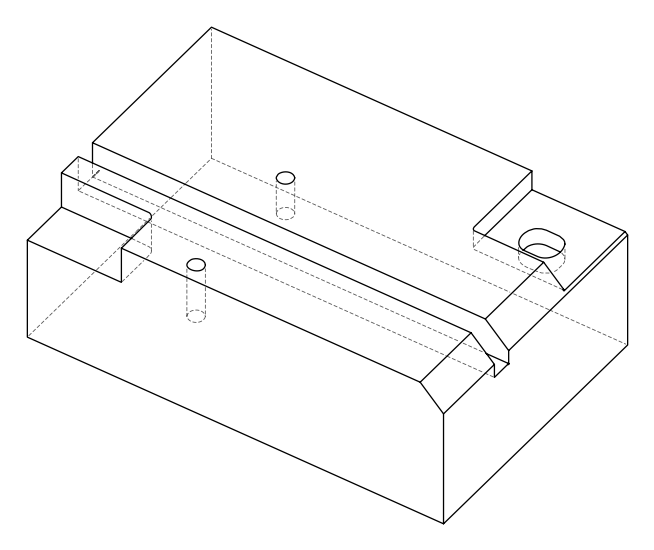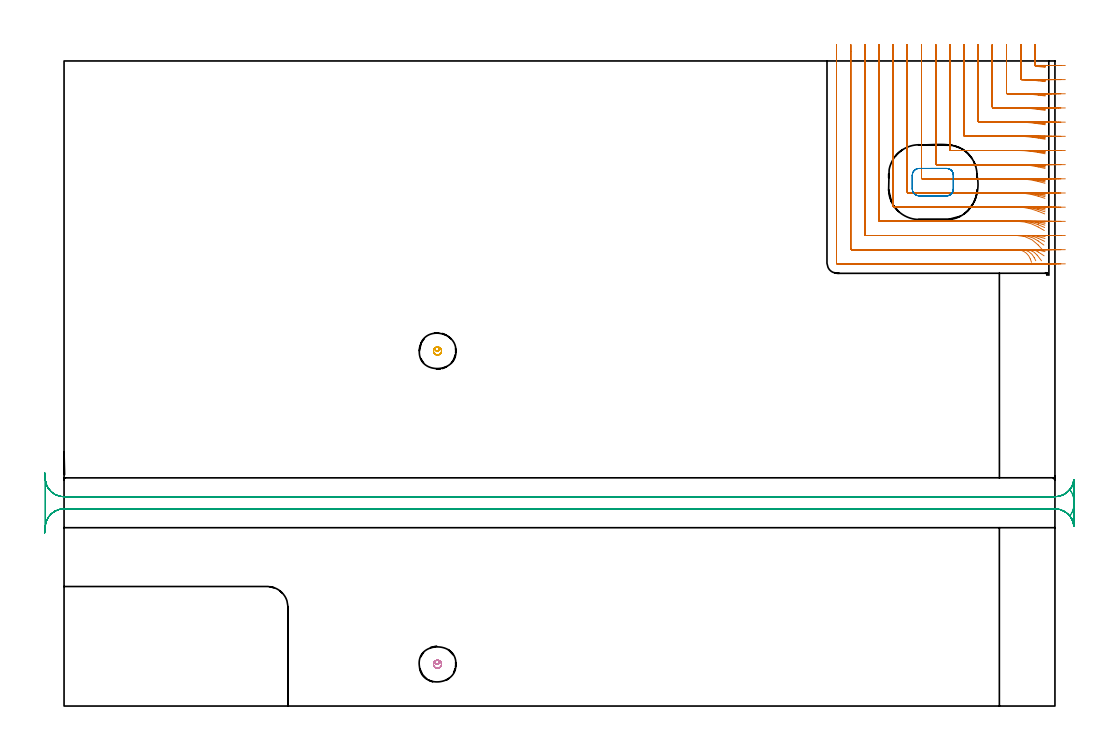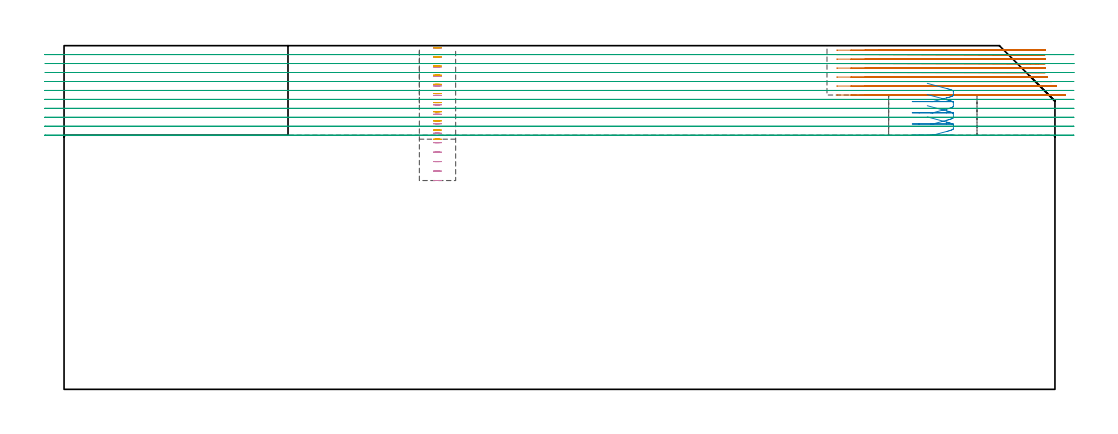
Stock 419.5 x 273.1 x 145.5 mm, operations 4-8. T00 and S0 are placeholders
(PLAN: 8 operations, 5 tool changes, 82.2 min)
(1 AREA_MILL | FG_CHAMFER_SURFACE | UGT0205_001 | 5.71 min | 23107 mm3)
(2 AREA_MILL_1 | FG_CHAMFER_SURFACE_1 | UGT0205_001 | 7.27 min | 44637 mm3)
(3 MILL_CORNER_NOTCH_RECTANGULAR | CORNER_NOTCH_RECTANGULAR | NXT0201_012 | Follow Part, ap 4, ae 75% | 11.57 min | 181187 mm3)
(4 MILL_CORNER_NOTCH_RECTANGULAR_1 | CORNER_NOTCH_RECTANGULAR_1 | NXT0201_009 | Follow Part, ap 2, ae 75% | 36.63 min | 163085 mm3)
(5 MILL_RECTANGULAR_POCKET | POCKET_RECTANGULAR_STRAIGHT | UGT0201_094 | Follow Part, ap 5, ae 75% | 0.92 min | 17668 mm3)
(6 MILL_RECTANGULAR_SLOT | SLOT_RECTANGULAR | NXT0201_012 | Follow Part, ap 4, ae 75% | 18.36 min | 330946 mm3)
(7 MILL_BLIND_HOLE_FROM_SOLID_MATERIAL | STEP1POCKET | NXT0201_011 | Spiral | 0.99 min | 10621 mm3)
(8 MILL_BLIND_HOLE_FROM_SOLID_MATERIAL_1 | STEP1POCKET_1 | NXT0201_011 | Spiral | 0.72 min | 7360 mm3)
(TOOL UGT0205_001 | Chamfer Mill 20 x 3 x 45 deg. | D20 FL50 Z2)
(TOOL NXT0201_012 | ENDMILL 16mm [2P460-1600-NA 1630] | D16 FL38 Z6)
(TOOL NXT0201_009 | ENDMILL 8mm [2P460-0800-NA 1630] | D8 FL26 Z6)
(TOOL UGT0201_094 | End mill 20 mm | D20 FL38 Z4)
(TOOL NXT0201_011 | ENDMILL 12mm [2P460-1200-NA 1630] | D12 FL38 Z6)
(OP 4 MILL_CORNER_NOTCH_RECTANGULAR_1)
G17 G21 G94 G90
T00 M6
G54
G17 G0 G90 X411. Y279.14 S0 M3
G43 Z155.5 H1
Z143.6
G94 G1 Y276.14 F250.
Y271.218
G3 X411.357 Y270.826 R0.4
G2 X412.4 Y270.721 R84.
G1 X415.383 Y270.401
G0 Z155.5
X405. Y280.1
Z143.6
G1 Y277.1
Y265.57 F500.
G3 X405.385 Y265.176 R0.4
G2 X412.4 Y264.684 R78.
G1 X415.38 Y264.339 F250.
G0 Z155.5
X399. Y280.1
Z143.6
G1 Y277.1
Y259.595 F500.
G3 X399.395 Y259.2 R0.4
G1 X403.439
G2 X412.4 Y258.64 R72.
G1 X415.377 Y258.267 F250.
G0 Z155.5
X393. Y280.1
Z143.6
G1 Y277.1
Y253.595 F500.
G3 X393.395 Y253.2 R0.4
G1 X403.439
G2 X412.4 Y252.589 R66.
G1 X415.372 Y252.181 F250.
G0 Z155.5
X387. Y280.1
Z143.6
G1 Y277.1
Y247.595 F500.
G3 X387.395 Y247.2 R0.4
G1 X403.439
G2 X412.4 Y246.527 R60.
G1 X415.366 Y246.079 F250.
G0 Z155.5
X381. Y280.1
Z143.6
G1 Y277.1
Y241.596 F500.
G3 X381.396 Y241.2 R0.4
G1 X403.439
G2 X412.4 Y240.451 R54.
G1 X415.358 Y239.953 F250.
G0 Z155.5
X375. Y280.1
Z143.6
G1 Y277.1
Y235.596 F500.
G3 X375.396 Y235.2 R0.4
G1 X403.439
G2 X412.4 Y234.356 R48.
G1 X415.347 Y233.796 F250.
G0 Z155.5
X369. Y280.1
Z143.6
G1 Y277.1
Y229.596 F500.
G3 X369.396 Y229.2 R0.4
G1 X403.439
G2 X412.4 Y228.233 R42.
G1 X415.331 Y227.593 F250.
G0 Z155.5
X363. Y280.1
Z143.6
G1 Y277.1
Y223.596 F500.
G3 X363.396 Y223.2 R0.4
G1 X403.439
G2 X412.4 Y222.067 R36.
G1 X415.306 Y221.32 F250.
G0 Z155.5
X357. Y280.1
Z143.6
G1 Y277.1
Y217.596 F500.
G3 X357.396 Y217.2 R0.4
G1 X403.439
G2 X412.4 Y215.83 R30.
G1 X415.263 Y214.934 F250.
G0 Z155.5
X351. Y280.1
Z143.6
G1 Y277.1
Y211.597 F500.
G3 X351.397 Y211.2 R0.4
G1 X403.439
G2 X412.4 Y209.464 R24.
G1 X415.183 Y208.344 F250.
G0 Z155.5
X345. Y280.1
Z143.6
G1 Y277.1
Y205.597 F500.
G3 X345.397 Y205.2 R0.4
G1 X403.439
G2 X412.4 Y202.811 R18.
G1 X415.002 Y201.317 F250.
G0 Z155.5
X339. Y280.1
Z143.6
G1 Y277.1
Y199.597 F500.
G3 X339.397 Y199.2 R0.4
G1 X403.439
G2 X412.4 Y195.181 R12.
G1 X414.395 Y192.94 F250.
G0 Z155.5
X333. Y280.1
Z143.6
G1 Y277.1
Y193.597 F500.
G3 X333.397 Y193.2 R0.4
G1 X403.439
G2 X409.075 Y189.258 R6.
G1 X409.589 Y187.849 F250.
G0 Z155.5
X327. Y280.1
Z143.6
G1 Y277.1
Y187.597 F500.
G3 X327.397 Y187.2 R0.4
G1 X403.439
X406.439 F250.
G0 Z155.5
X411. Y279.14
Z141.7
G1 Y276.14
Y271.377
G3 X411.366 Y270.983 R0.4
G2 X412.4 Y270.903 R84.
G1 X415.389 Y270.651
G0 Z155.5
X405. Y280.1
Z141.7
G1 Y277.1
Y265.595 F500.
G3 X405.394 Y265.2 R0.4
G2 X412.4 Y264.88 R78.
G1 X415.388 Y264.608 F250.
G0 Z155.5
X399. Y280.1
Z141.7
G1 Y277.1
Y259.595 F500.
G3 X399.395 Y259.2 R0.4
G1 X405.339
G2 X412.4 Y258.853 R72.
G1 X415.385 Y258.559 F250.
G0 Z155.5
X393. Y280.1
Z141.7
G1 Y277.1
Y253.595 F500.
G3 X393.395 Y253.2 R0.4
G1 X405.339
G2 X412.4 Y252.821 R66.
G1 X415.383 Y252.5 F250.
G0 Z155.5
X387. Y280.1
Z141.7
G1 Y277.1
Y247.595 F500.
G3 X387.395 Y247.2 R0.4
G1 X405.339
G2 X412.4 Y246.783 R60.
G1 X415.379 Y246.43 F250.
G0 Z155.5
X381. Y280.1
Z141.7
G1 Y277.1
Y241.596 F500.
G3 X381.396 Y241.2 R0.4
G1 X405.339
G2 X412.4 Y240.736 R54.
G1 X415.374 Y240.344 F250.
G0 Z155.5
X375. Y280.1
Z141.7
G1 Y277.1
Y235.596 F500.
G3 X375.396 Y235.2 R0.4
G1 X405.339
G2 X412.4 Y234.678 R48.
G1 X415.367 Y234.236 F250.
G0 Z155.5
X369. Y280.1
Z141.7
G1 Y277.1
Y229.596 F500.
G3 X369.396 Y229.2 R0.4
G1 X405.339
G2 X412.4 Y228.602 R42.
G1 X415.357 Y228.098 F250.
G0 Z155.5
X363. Y280.1
Z141.7
G1 Y277.1
Y223.596 F500.
G3 X363.396 Y223.2 R0.4
G1 X405.339
G2 X412.4 Y222.501 R36.
G1 X415.342 Y221.912 F250.
G0 Z155.5
X357. Y280.1
Z141.7
G1 Y277.1
Y217.596 F500.
G3 X357.396 Y217.2 R0.4
G1 X405.339
G2 X412.4 Y216.357 R30.
G1 X415.316 Y215.651 F250.
G0 Z155.5
X351. Y280.1
Z141.7
G1 Y277.1
Y211.597 F500.
G3 X351.397 Y211.2 R0.4
G1 X405.339
G2 X412.4 Y210.138 R24.
G1 X415.267 Y209.255 F250.
G0 Z155.5
X345. Y280.1
Z141.7
G1 Y277.1
Y205.597 F500.
G3 X345.397 Y205.2 R0.4
G1 X405.339
G2 X412.4 Y203.757 R18.
G1 X415.159 Y202.58 F250.
G0 Z155.5
X339. Y280.1
Z141.7
G1 Y277.1
Y199.597 F500.
G3 X339.397 Y199.2 R0.4
G1 X405.339
G2 X412.4 Y196.903 R12.
G1 X414.826 Y195.137 F250.
G0 Z155.5
X333. Y280.1
Z141.7
G1 Y277.1
Y193.597 F500.
G3 X333.397 Y193.2 R0.4
G1 X405.339
G2 X410.721 Y189.851 R6.
G1 X411.384 Y188.505 F250.
G0 Z155.5
X327. Y280.1
Z141.7
G1 Y277.1
Y187.597 F500.
G3 X327.397 Y187.2 R0.4
G1 X405.339
X408.339 F250.
G0 Z155.5
X411. Y279.14
Z139.8
G1 Y276.14
Y271.492
G3 X411.375 Y271.098 R0.4
G2 X412.4 Y271.041 R84.
G1 X415.394 Y270.857
G0 Z155.5
X405. Y280.1
Z139.8
G1 Y277.1
Y265.595 F500.
G3 X405.395 Y265.2 R0.4
G1 X407.239
G2 X412.4 Y265.029 R78.
G1 X415.393 Y264.831 F250.
G0 Z155.5
X399. Y280.1
Z139.8
G1 Y277.1
Y259.595 F500.
G3 X399.395 Y259.2 R0.4
G1 X407.239
G2 X412.4 Y259.015 R72.
G1 X415.392 Y258.8 F250.
G0 Z155.5
X393. Y280.1
Z139.8
G1 Y277.1
Y253.595 F500.
G3 X393.395 Y253.2 R0.4
G1 X407.239
G2 X412.4 Y252.998 R66.
G1 X415.391 Y252.763 F250.
G0 Z155.5
X387. Y280.1
Z139.8
G1 Y277.1
Y247.595 F500.
G3 X387.395 Y247.2 R0.4
G1 X407.239
G2 X412.4 Y246.978 R60.
G1 X415.389 Y246.72 F250.
G0 Z155.5
X381. Y280.1
Z139.8
G1 Y277.1
Y241.596 F500.
G3 X381.396 Y241.2 R0.4
G1 X407.239
G2 X412.4 Y240.953 R54.
G1 X415.386 Y240.666 F250.
G0 Z155.5
X375. Y280.1
Z139.8
G1 Y277.1
Y235.596 F500.
G3 X375.396 Y235.2 R0.4
G1 X407.239
G2 X412.4 Y234.922 R48.
G1 X415.383 Y234.599 F250.
G0 Z155.5
X369. Y280.1
Z139.8
G1 Y277.1
Y229.596 F500.
G3 X369.396 Y229.2 R0.4
G1 X407.239
G2 X412.4 Y228.882 R42.
G1 X415.377 Y228.513 F250.
G0 Z155.5
X363. Y280.1
Z139.8
G1 Y277.1
Y223.596 F500.
G3 X363.396 Y223.2 R0.4
G1 X407.239
G2 X412.4 Y222.828 R36.
G1 X415.369 Y222.398 F250.
G0 Z155.5
X357. Y280.1
Z139.8
G1 Y277.1
Y217.596 F500.
G3 X357.396 Y217.2 R0.4
G1 X407.239
G2 X412.4 Y216.753 R30.
G1 X415.355 Y216.237 F250.
G0 Z155.5
X351. Y280.1
Z139.8
G1 Y277.1
Y211.597 F500.
G3 X351.397 Y211.2 R0.4
G1 X407.239
G2 X412.4 Y210.638 R24.
G1 X415.33 Y209.993 F250.
G0 Z155.5
X345. Y280.1
Z139.8
G1 Y277.1
Y205.597 F500.
G3 X345.397 Y205.2 R0.4
G1 X407.239
G2 X412.4 Y204.444 R18.
G1 X415.274 Y203.584 F250.
G0 Z155.5
X339. Y280.1
Z139.8
G1 Y277.1
Y199.597 F500.
G3 X339.397 Y199.2 R0.4
G1 X407.239
G2 X412.4 Y198.033 R12.
G1 X415.108 Y196.743 F250.
G0 Z155.5
X333. Y280.1
Z139.8
G1 Y277.1
Y193.597 F500.
G3 X333.397 Y193.2 R0.4
G1 X407.239
G2 X411.985 Y190.871 R6.
G1 X413.82 Y188.498 F250.
G0 Z155.5
X327. Y280.1
Z139.8
G1 Y277.1
Y187.597 F500.
G3 X327.397 Y187.2 R0.4
G1 X407.239
X410.239 F250.
G0 Z155.5
X411. Y279.14
Z137.9
G1 Y276.14
Y271.564
G3 X411.384 Y271.17 R0.4
G2 X412.4 Y271.137 R84.
G1 X415.398 Y271.02
G0 Z155.5
X405. Y280.1
Z137.9
G1 Y277.1
Y265.595 F500.
G3 X405.395 Y265.2 R0.4
G1 X409.139
G2 X412.4 Y265.132 R78.
G1 X415.397 Y265.006 F250.
G0 Z155.5
X399. Y280.1
Z137.9
G1 Y277.1
Y259.595 F500.
G3 X399.395 Y259.2 R0.4
G1 X409.139
G2 X412.4 Y259.126 R72.
G1 X415.397 Y258.99 F250.
G0 Z155.5
X393. Y280.1
Z137.9
G1 Y277.1
Y253.595 F500.
G3 X393.395 Y253.2 R0.4
G1 X409.139
G2 X412.4 Y253.119 R66.
G1 X415.396 Y252.971 F250.
G0 Z155.5
X387. Y280.1
Z137.9
G1 Y277.1
Y247.595 F500.
G3 X387.395 Y247.2 R0.4
G1 X409.139
G2 X412.4 Y247.111 R60.
G1 X415.395 Y246.948 F250.
G0 Z155.5
X381. Y280.1
Z137.9
G1 Y277.1
Y241.596 F500.
G3 X381.396 Y241.2 R0.4
G1 X409.139
G2 X412.4 Y241.101 R54.
G1 X415.394 Y240.92 F250.
G0 Z155.5
X375. Y280.1
Z137.9
G1 Y277.1
Y235.596 F500.
G3 X375.396 Y235.2 R0.4
G1 X409.139
G2 X412.4 Y235.089 R48.
G1 X415.393 Y234.885 F250.
G0 Z155.5
X369. Y280.1
Z137.9
G1 Y277.1
Y229.596 F500.
G3 X369.396 Y229.2 R0.4
G1 X409.139
G2 X412.4 Y229.073 R42.
G1 X415.391 Y228.84 F250.
G0 Z155.5
X363. Y280.1
Z137.9
G1 Y277.1
Y223.596 F500.
G3 X363.396 Y223.2 R0.4
G1 X409.139
G2 X412.4 Y223.052 R36.
G1 X415.388 Y222.78 F250.
G0 Z155.5
X357. Y280.1
Z137.9
G1 Y277.1
Y217.596 F500.
G3 X357.396 Y217.2 R0.4
G1 X409.139
G2 X412.4 Y217.022 R30.
G1 X415.382 Y216.696 F250.
G0 Z155.5
X351. Y280.1
Z137.9
G1 Y277.1
Y211.597 F500.
G3 X351.397 Y211.2 R0.4
G1 X409.139
G2 X412.4 Y210.977 R24.
G1 X415.372 Y210.57 F250.
G0 Z155.5
X345. Y280.1
Z137.9
G1 Y277.1
Y205.597 F500.
G3 X345.397 Y205.2 R0.4
G1 X409.139
G2 X412.4 Y204.902 R18.
G1 X415.35 Y204.359 F250.
G0 Z155.5
X339. Y280.1
Z137.9
G1 Y277.1
Y199.597 F500.
G3 X339.397 Y199.2 R0.4
G1 X409.139
G2 X412.4 Y198.749 R12.
G1 X415.287 Y197.933 F250.
G0 Z155.5
X333. Y280.1
Z137.9
G1 Y277.1
Y193.597 F500.
G3 X333.397 Y193.2 R0.4
G1 X409.139
G2 X412.4 Y192.237 R6.
G1 X414.918 Y190.606 F250.
G0 Z155.5
X327. Y280.1
Z137.9
G1 Y277.1
Y187.597 F500.
G3 X327.397 Y187.2 R0.4
G1 X409.139
X412.139 F250.
G0 Z155.5
X411. Y279.14
Z136.
G1 Y276.14
Y271.594
G3 X411.393 Y271.199 R0.4
G2 X412.4 Y271.189 R84.
G1 X415.4 Y271.14
G0 Z155.5
X405. Y280.1
Z136.
G1 Y277.1
Y265.595 F500.
G3 X405.395 Y265.2 R0.4
G1 X411.025
G2 X412.4 Y265.188 R78.
G1 X415.399 Y265.135 F250.
G0 Z155.5
X399. Y280.1
Z136.
G1 Y277.1
Y259.595 F500.
G3 X399.395 Y259.2 R0.4
G1 X411.025
G2 X412.4 Y259.187 R72.
G1 X415.399 Y259.13 F250.
G0 Z155.5
X393. Y280.1
Z136.
G1 Y277.1
Y253.595 F500.
G3 X393.395 Y253.2 R0.4
G1 X411.025
G2 X412.4 Y253.186 R66.
G1 X415.399 Y253.123 F250.
G0 Z155.5
X387. Y280.1
Z136.
G1 Y277.1
Y247.595 F500.
G3 X387.395 Y247.2 R0.4
G1 X411.025
G2 X412.4 Y247.184 R60.
G1 X415.399 Y247.116 F250.
G0 Z155.5
X381. Y280.1
Z136.
G1 Y277.1
Y241.596 F500.
G3 X381.396 Y241.2 R0.4
G1 X411.025
G2 X412.4 Y241.183 R54.
G1 X415.399 Y241.106 F250.
G0 Z155.5
X375. Y280.1
Z136.
G1 Y277.1
Y235.596 F500.
G3 X375.396 Y235.2 R0.4
G1 X411.025
G2 X412.4 Y235.18 R48.
G1 X415.399 Y235.094 F250.
G0 Z155.5
X369. Y280.1
Z136.
G1 Y277.1
Y229.596 F500.
G3 X369.396 Y229.2 R0.4
G1 X411.025
G2 X412.4 Y229.177 R42.
G1 X415.398 Y229.079 F250.
G0 Z155.5
X363. Y280.1
Z136.
G1 Y277.1
Y223.596 F500.
G3 X363.396 Y223.2 R0.4
G1 X411.025
G2 X412.4 Y223.174 R36.
G1 X415.398 Y223.059 F250.
G0 Z155.5
X357. Y280.1
Z136.
G1 Y277.1
Y217.596 F500.
G3 X357.396 Y217.2 R0.4
G1 X411.025
G2 X412.4 Y217.168 R30.
G1 X415.397 Y217.031 F250.
G0 Z155.5
X351. Y280.1
Z136.
G1 Y277.1
Y211.597 F500.
G3 X351.397 Y211.2 R0.4
G1 X411.025
G2 X412.4 Y211.161 R24.
G1 X415.395 Y210.989 F250.
G0 Z155.5
X345. Y280.1
Z136.
G1 Y277.1
Y205.597 F500.
G3 X345.397 Y205.2 R0.4
G1 X411.025
G2 X412.4 Y205.147 R18.
G1 X415.391 Y204.918 F250.
G0 Z155.5
X339. Y280.1
Z136.
G1 Y277.1
Y199.597 F500.
G3 X339.397 Y199.2 R0.4
G1 X411.025
G2 X412.4 Y199.121 R12.
G1 X415.38 Y198.777 F250.
G0 Z155.5
X333. Y280.1
Z136.
G1 Y277.1
Y193.597 F500.
G3 X333.397 Y193.2 R0.4
G1 X411.025
G2 X412.4 Y193.04 R6.
G1 X415.32 Y192.353 F250.
G0 Z155.5
X327. Y280.1
Z136.
G1 Y277.1
Y187.597 F500.
G3 X327.397 Y187.2 R0.4
G1 X411.025
X414.025 F250.
G0 Z155.5
X411. Y279.14
Z134.1
G1 Y276.14
Y271.595
G3 X411.395 Y271.2 R0.4
G1 X412.4
X415.4 Y271.199
G0 Z155.5
X405. Y280.1
Z134.1
G1 Y277.1
Y265.595 F500.
G3 X405.395 Y265.2 R0.4
G1 X411.395
X412.4
X415.4 Y265.199 F250.
G0 Z155.5
X399. Y280.1
Z134.1
G1 Y277.1
Y259.595 F500.
G3 X399.395 Y259.2 R0.4
G1 X405.395
X412.4
X415.4 Y259.199 F250.
G0 Z155.5
X393. Y280.1
Z134.1
G1 Y277.1
Y253.595 F500.
G3 X393.395 Y253.2 R0.4
G1 X399.395
X412.4
X415.4 Y253.199 F250.
G0 Z155.5
X387. Y280.1
Z134.1
G1 Y277.1
Y247.595 F500.
G3 X387.395 Y247.2 R0.4
G1 X393.395
X412.4
X415.4 Y247.199 F250.
G0 Z155.5
X381. Y280.1
Z134.1
G1 Y277.1
Y241.596 F500.
G3 X381.396 Y241.2 R0.4
G1 X387.395
X412.4
X415.4 Y241.199 F250.
G0 Z155.5
X375. Y280.1
Z134.1
G1 Y277.1
Y235.596 F500.
G3 X375.396 Y235.2 R0.4
G1 X381.396
X412.4
X415.4 Y235.199 F250.
G0 Z155.5
X369. Y280.1
Z134.1
G1 Y277.1
Y229.596 F500.
G3 X369.396 Y229.2 R0.4
G1 X375.396
X412.4
X415.4 Y229.199 F250.
G0 Z155.5
X363. Y280.1
Z134.1
G1 Y277.1
Y223.596 F500.
G3 X363.396 Y223.2 R0.4
G1 X369.396
X412.4
X415.4 Y223.199 F250.
G0 Z155.5
X357. Y280.1
Z134.1
G1 Y277.1
Y217.596 F500.
G3 X357.396 Y217.2 R0.4
G1 X363.396
X412.4
X415.4 Y217.198 F250.
G0 Z155.5
X351. Y280.1
Z134.1
G1 Y277.1
Y211.597 F500.
G3 X351.397 Y211.2 R0.4
G1 X357.396
X412.4
X415.4 Y211.198 F250.
G0 Z155.5
X345. Y280.1
Z134.1
G1 Y277.1
Y205.597 F500.
G3 X345.397 Y205.2 R0.4
G1 X351.397
X412.4
X415.4 Y205.197 F250.
G0 Z155.5
X339. Y280.1
Z134.1
G1 Y277.1
Y199.597 F500.
G3 X339.397 Y199.2 R0.4
G1 X345.397
X412.4
X415.4 Y199.196 F250.
G0 Z155.5
X333. Y280.1
Z134.1
G1 Y277.1
Y193.597 F500.
G3 X333.397 Y193.2 R0.4
G1 X339.397
X412.4
X415.4 Y193.192 F250.
G0 Z155.5
X327. Y280.1
Z134.1
G1 Y277.1
Y187.597 F500.
G3 X327.397 Y187.2 R0.4
G1 X412.385
X415.385 F250.
G0 Z155.5
X411. Y279.721
Z132.2
G1 Y276.721
Y271.595 F500.
G3 X411.394 Y271.2 R0.4
G1 X413.3
X416.3 F250.
G0 Z155.5
X405. Y280.1
Z132.2
G1 Y277.1
Y265.595 F500.
G3 X405.395 Y265.2 R0.4
G1 X413.3
X416.3 F250.
G0 Z155.5
X399. Y280.1
Z132.2
G1 Y277.1
Y259.595 F500.
G3 X399.395 Y259.2 R0.4
G1 X413.3
X416.3 F250.
G0 Z155.5
X393. Y280.1
Z132.2
G1 Y277.1
Y253.595 F500.
G3 X393.395 Y253.2 R0.4
G1 X413.3
X416.3 F250.
G0 Z155.5
X387. Y280.1
Z132.2
G1 Y277.1
Y247.595 F500.
G3 X387.395 Y247.2 R0.4
G1 X413.3
X416.3 F250.
G0 Z155.5
X381. Y280.1
Z132.2
G1 Y277.1
Y241.596 F500.
G3 X381.396 Y241.2 R0.4
G1 X413.3
X416.3 F250.
G0 Z155.5
X375. Y280.1
Z132.2
G1 Y277.1
Y235.596 F500.
G3 X375.396 Y235.2 R0.4
G1 X413.3
X416.3 F250.
G0 Z155.5
X369. Y280.1
Z132.2
G1 Y277.1
Y229.596 F500.
G3 X369.396 Y229.2 R0.4
G1 X413.3
X416.3 F250.
G0 Z155.5
X363. Y280.1
Z132.2
G1 Y277.1
Y223.596 F500.
G3 X363.396 Y223.2 R0.4
G1 X413.3
X416.3 F250.
G0 Z155.5
X357. Y280.1
Z132.2
G1 Y277.1
Y217.596 F500.
G3 X357.396 Y217.2 R0.4
G1 X413.3
X416.3 F250.
G0 Z155.5
X351. Y280.1
Z132.2
G1 Y277.1
Y211.597 F500.
G3 X351.397 Y211.2 R0.4
G1 X413.3
X416.3 F250.
G0 Z155.5
X345. Y280.1
Z132.2
G1 Y277.1
Y205.597 F500.
G3 X345.397 Y205.2 R0.4
G1 X413.3
X416.3 F250.
G0 Z155.5
X339. Y280.1
Z132.2
G1 Y277.1
Y199.597 F500.
G3 X339.397 Y199.2 R0.4
G1 X413.3
X416.3 F250.
G0 Z155.5
X333. Y280.1
Z132.2
G1 Y277.1
Y193.597 F500.
G3 X333.397 Y193.2 R0.4
G1 X413.299
X416.299 F250.
G0 Z155.5
X327. Y280.1
Z132.2
G1 Y277.1
Y187.597 F500.
G3 X327.397 Y187.2 R0.4
G1 X413.299
X416.299 F250.
G0 Z155.5
X411. Y280.1
Z130.3
G1 Y277.1
Y271.594 F500.
G3 X411.394 Y271.2 R0.4
G1 X415.2
X418.2 F250.
G0 Z155.5
X405. Y280.1
Z130.3
G1 Y277.1
Y265.595 F500.
G3 X405.395 Y265.2 R0.4
G1 X415.2
X418.2 F250.
G0 Z155.5
X399. Y280.1
Z130.3
G1 Y277.1
Y259.595 F500.
G3 X399.395 Y259.2 R0.4
G1 X415.2
X418.2 F250.
G0 Z155.5
X393. Y280.1
Z130.3
G1 Y277.1
Y253.595 F500.
G3 X393.395 Y253.2 R0.4
G1 X415.2
X418.2 F250.
G0 Z155.5
X387. Y280.1
Z130.3
G1 Y277.1
Y247.595 F500.
G3 X387.395 Y247.2 R0.4
G1 X415.2
X418.2 F250.
G0 Z155.5
X381. Y280.1
Z130.3
G1 Y277.1
Y241.596 F500.
G3 X381.396 Y241.2 R0.4
G1 X415.2
X418.2 F250.
G0 Z155.5
X375. Y280.1
Z130.3
G1 Y277.1
Y235.596 F500.
G3 X375.396 Y235.2 R0.4
G1 X415.2
X418.2 F250.
G0 Z155.5
X369. Y280.1
Z130.3
G1 Y277.1
Y229.596 F500.
G3 X369.396 Y229.2 R0.4
G1 X415.199
X418.199 F250.
G0 Z155.5
X363. Y280.1
Z130.3
G1 Y277.1
Y223.596 F500.
G3 X363.396 Y223.2 R0.4
G1 X415.199
X418.199 F250.
G0 Z155.5
X357. Y280.1
Z130.3
G1 Y277.1
Y217.596 F500.
G3 X357.396 Y217.2 R0.4
G1 X415.199
X418.199 F250.
G0 Z155.5
X351. Y280.1
Z130.3
G1 Y277.1
Y211.597 F500.
G3 X351.397 Y211.2 R0.4
G1 X415.199
X418.199 F250.
G0 Z155.5
X345. Y280.1
Z130.3
G1 Y277.1
Y205.597 F500.
G3 X345.397 Y205.2 R0.4
G1 X415.199
X418.199 F250.
G0 Z155.5
X339. Y280.1
Z130.3
G1 Y277.1
Y199.597 F500.
G3 X339.397 Y199.2 R0.4
G1 X415.199
X418.199 F250.
G0 Z155.5
X333. Y280.1
Z130.3
G1 Y277.1
Y193.597 F500.
G3 X333.397 Y193.2 R0.4
G1 X415.199
X418.199 F250.
G0 Z155.5
X327. Y280.1
Z130.3
G1 Y277.1
Y187.597 F500.
G3 X327.397 Y187.2 R0.4
G1 X415.199
X418.199 F250.
G0 Z155.5
X411. Y280.1
Z128.4
G1 Y277.1
Y271.594 F500.
G3 X411.394 Y271.2 R0.4
G1 X417.1
X420.1 F250.
G0 Z155.5
X405. Y280.1
Z128.4
G1 Y277.1
Y265.595 F500.
G3 X405.395 Y265.2 R0.4
G1 X417.1
X420.1 F250.
G0 Z155.5
X399. Y280.1
Z128.4
G1 Y277.1
Y259.595 F500.
G3 X399.395 Y259.2 R0.4
G1 X417.1
X420.1 F250.
G0 Z155.5
X393. Y280.1
Z128.4
G1 Y277.1
Y253.595 F500.
G3 X393.395 Y253.2 R0.4
G1 X417.1
X420.1 F250.
G0 Z155.5
X387. Y280.1
Z128.4
G1 Y277.1
Y247.595 F500.
G3 X387.395 Y247.2 R0.4
G1 X417.1
X420.1 F250.
G0 Z155.5
X381. Y280.1
Z128.4
G1 Y277.1
Y241.596 F500.
G3 X381.396 Y241.2 R0.4
G1 X417.1
X420.1 F250.
G0 Z155.5
X375. Y280.1
Z128.4
G1 Y277.1
Y235.596 F500.
G3 X375.396 Y235.2 R0.4
G1 X417.1
X420.1 F250.
G0 Z155.5
X369. Y280.1
Z128.4
G1 Y277.1
Y229.596 F500.
G3 X369.396 Y229.2 R0.4
G1 X417.1
X420.1 F250.
G0 Z155.5
X363. Y280.1
Z128.4
G1 Y277.1
Y223.596 F500.
G3 X363.396 Y223.2 R0.4
G1 X417.1
X420.1 F250.
G0 Z155.5
X357. Y280.1
Z128.4
G1 Y277.1
Y217.596 F500.
G3 X357.396 Y217.2 R0.4
G1 X417.1
X420.1 F250.
G0 Z155.5
X351. Y280.1
Z128.4
G1 Y277.1
Y211.597 F500.
G3 X351.397 Y211.2 R0.4
G1 X417.1
X420.1 F250.
G0 Z155.5
X345. Y280.1
Z128.4
G1 Y277.1
Y205.597 F500.
G3 X345.397 Y205.2 R0.4
G1 X417.1
X420.1 F250.
G0 Z155.5
X339. Y280.1
Z128.4
G1 Y277.1
Y199.597 F500.
G3 X339.397 Y199.2 R0.4
G1 X417.1
X420.1 F250.
G0 Z155.5
X333. Y280.1
Z128.4
G1 Y277.1
Y193.597 F500.
G3 X333.397 Y193.2 R0.4
G1 X417.099
X420.099 F250.
G0 Z155.5
X327. Y280.1
Z128.4
G1 Y277.1
Y187.597 F500.
G3 X327.397 Y187.2 R0.4
G1 X417.099
X420.099 F250.
G0 Z155.5
X411. Y280.1
Z126.5
G1 Y277.1
Y271.594 F500.
G3 X411.394 Y271.2 R0.4
G1 X419.
X422. F250.
G0 Z155.5
X405. Y280.1
Z126.5
G1 Y277.1
Y265.595 F500.
G3 X405.395 Y265.2 R0.4
G1 X419.
X422. F250.
G0 Z155.5
X399. Y280.1
Z126.5
G1 Y277.1
Y259.595 F500.
G3 X399.395 Y259.2 R0.4
G1 X419.
X422. F250.
G0 Z155.5
X393. Y280.1
Z126.5
G1 Y277.1
Y253.595 F500.
G3 X393.395 Y253.2 R0.4
G1 X419.
X422. F250.
G0 Z155.5
X387. Y280.1
Z126.5
G1 Y277.1
Y247.595 F500.
G3 X387.395 Y247.2 R0.4
G1 X419.
X422. F250.
G0 Z155.5
X381. Y280.1
Z126.5
G1 Y277.1
Y241.596 F500.
G3 X381.396 Y241.2 R0.4
G1 X419.
X422. F250.
G0 Z155.5
X375. Y280.1
Z126.5
G1 Y277.1
Y235.596 F500.
G3 X375.396 Y235.2 R0.4
G1 X419.
X422. F250.
G0 Z155.5
X369. Y280.1
Z126.5
G1 Y277.1
Y229.596 F500.
G3 X369.396 Y229.2 R0.4
G1 X419.
X422. F250.
G0 Z155.5
X363. Y280.1
Z126.5
G1 Y277.1
Y223.596 F500.
G3 X363.396 Y223.2 R0.4
G1 X419.
X422. F250.
G0 Z155.5
X357. Y280.1
Z126.5
G1 Y277.1
Y217.596 F500.
G3 X357.396 Y217.2 R0.4
G1 X419.
X422. F250.
G0 Z155.5
X351. Y280.1
Z126.5
G1 Y277.1
Y211.597 F500.
G3 X351.397 Y211.2 R0.4
G1 X419.
X422. F250.
G0 Z155.5
X345. Y280.1
Z126.5
G1 Y277.1
Y205.597 F500.
G3 X345.397 Y205.2 R0.4
G1 X419.
X422. F250.
G0 Z155.5
X339. Y280.1
Z126.5
G1 Y277.1
Y199.597 F500.
G3 X339.397 Y199.2 R0.4
G1 X419.
X422. F250.
G0 Z155.5
X333. Y280.1
Z126.5
G1 Y277.1
Y193.597 F500.
G3 X333.397 Y193.2 R0.4
G1 X419.
X422. F250.
G0 Z155.5
X327. Y280.1
Z126.5
G1 Y277.1
Y187.597 F500.
G3 X327.397 Y187.2 R0.4
G1 X419.
X422. F250.
G0 Z155.5
X411. Y280.1
Z124.6
G1 Y277.1
Y271.594 F500.
G3 X411.394 Y271.2 R0.4
G1 X420.899
X423.899 F250.
G0 Z155.5
X405. Y280.1
Z124.6
G1 Y277.1
Y265.595 F500.
G3 X405.395 Y265.2 R0.4
G1 X420.899
X423.899 F250.
G0 Z155.5
X399. Y280.1
Z124.6
G1 Y277.1
Y259.595 F500.
G3 X399.395 Y259.2 R0.4
G1 X420.899
X423.899 F250.
G0 Z155.5
X393. Y280.1
Z124.6
G1 Y277.1
Y253.595 F500.
G3 X393.395 Y253.2 R0.4
G1 X420.899
X423.899 F250.
G0 Z155.5
X387. Y280.1
Z124.6
G1 Y277.1
Y247.595 F500.
G3 X387.395 Y247.2 R0.4
G1 X420.899
X423.899 F250.
G0 Z155.5
X381. Y280.1
Z124.6
G1 Y277.1
Y241.596 F500.
G3 X381.396 Y241.2 R0.4
G1 X420.899
X423.899 F250.
G0 Z155.5
X375. Y280.1
Z124.6
G1 Y277.1
Y235.596 F500.
G3 X375.396 Y235.2 R0.4
G1 X420.899
X423.899 F250.
G0 Z155.5
X369. Y280.1
Z124.6
G1 Y277.1
Y229.596 F500.
G3 X369.396 Y229.2 R0.4
G1 X420.899
X423.899 F250.
G0 Z155.5
X363. Y280.1
Z124.6
G1 Y277.1
Y223.596 F500.
G3 X363.396 Y223.2 R0.4
G1 X420.899
X423.899 F250.
G0 Z155.5
X357. Y280.1
Z124.6
G1 Y277.1
Y217.596 F500.
G3 X357.396 Y217.2 R0.4
G1 X420.899
X423.899 F250.
G0 Z155.5
X351. Y280.1
Z124.6
G1 Y277.1
Y211.596 F500.
G3 X351.396 Y211.2 R0.4
G1 X420.899
X423.899 F250.
G0 Z155.5
X345. Y280.1
Z124.6
G1 Y277.1
Y205.597 F500.
G3 X345.397 Y205.2 R0.4
G1 X420.899
X423.899 F250.
G0 Z155.5
X339. Y280.1
Z124.6
G1 Y277.1
Y199.597 F500.
G3 X339.397 Y199.2 R0.4
G1 X420.899
X423.899 F250.
G0 Z155.5
X333. Y280.1
Z124.6
G1 Y277.1
Y193.597 F500.
G3 X333.397 Y193.2 R0.4
G1 X420.899
X423.899 F250.
G0 Z155.5
X327. Y280.1
Z124.6
G1 Y277.1
Y187.597 F500.
G3 X327.397 Y187.2 R0.4
G1 X420.899
X423.899 F250.
G0 Z155.5
M5
M2
(OP 5 MILL_RECTANGULAR_POCKET)
G17 G21 G94 G90
T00 M6
G54
G17 G0 G90 X365.44 Y216. S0 M3
G43 Z155.5 H0
Z129.55
G94 G1 X373.6 Z127.364 F250.
X373.77 Z127.318
X374.234 Y216.065 Z127.192
X374.682 Y216.204 Z127.067
X375.101 Y216.413 Z126.941
X375.482 Y216.687 Z126.816
X375.813 Y217.018 Z126.69
X376.087 Y217.399 Z126.564
X376.296 Y217.818 Z126.439
X376.435 Y218.266 Z126.313
X376.5 Y218.73 Z126.188
Y224.87 Z124.542
X376.435 Y225.334 Z124.417
X376.296 Y225.782 Z124.291
X376.087 Y226.201 Z124.166
X375.813 Y226.582 Z124.04
X375.482 Y226.913 Z123.914
X375.101 Y227.187 Z123.789
X374.682 Y227.396 Z123.663
X374.234 Y227.535 Z123.538
X373.77 Y227.6 Z123.412
X373.6 Z123.367
X367.8 Z121.812
X362. F500.
G3 X359.1 Y224.7 R2.9
G1 Y218.9
G3 X362. Y216. R2.9
G1 X373.6
G3 X376.5 Y218.9 R2.9
G1 Y224.7
G3 X373.6 Y227.6 R2.9
G1 X367.8
X366.8
G0 X365.44 Y216. Z124.812
G1 X373.6 Z122.626 F250.
X373.77 Z122.58
X374.234 Y216.065 Z122.455
X374.682 Y216.204 Z122.329
X375.101 Y216.413 Z122.204
X375.482 Y216.687 Z122.078
X375.813 Y217.018 Z121.953
X376.087 Y217.399 Z121.827
X376.296 Y217.818 Z121.701
X376.435 Y218.266 Z121.576
X376.5 Y218.73 Z121.45
Y224.87 Z119.805
X376.435 Y225.334 Z119.679
X376.296 Y225.782 Z119.554
X376.087 Y226.201 Z119.428
X375.813 Y226.582 Z119.303
X375.482 Y226.913 Z119.177
X375.101 Y227.187 Z119.051
X374.682 Y227.396 Z118.926
X374.234 Y227.535 Z118.8
X373.77 Y227.6 Z118.675
X373.6 Z118.629
X367.8 Z117.075
X362. F500.
G3 X359.1 Y224.7 R2.9
G1 Y218.9
G3 X362. Y216. R2.9
G1 X373.6
G3 X376.5 Y218.9 R2.9
G1 Y224.7
G3 X373.6 Y227.6 R2.9
G1 X367.8
X366.8
G0 X365.44 Y216. Z120.075
G1 X373.6 Z117.889 F250.
X373.77 Z117.843
X374.234 Y216.065 Z117.717
X374.682 Y216.204 Z117.592
X375.101 Y216.413 Z117.466
X375.482 Y216.687 Z117.341
X375.813 Y217.018 Z117.215
X376.087 Y217.399 Z117.089
X376.296 Y217.818 Z116.964
X376.435 Y218.266 Z116.838
X376.5 Y218.73 Z116.713
Y224.87 Z115.067
X376.435 Y225.334 Z114.942
X376.296 Y225.782 Z114.816
X376.087 Y226.201 Z114.691
X375.813 Y226.582 Z114.565
X375.482 Y226.913 Z114.44
X375.101 Y227.187 Z114.314
X374.682 Y227.396 Z114.188
X374.234 Y227.535 Z114.063
X373.77 Y227.6 Z113.937
X373.6 Z113.892
X367.8 Z112.337
X362. F500.
G3 X359.1 Y224.7 R2.9
G1 Y218.9
G3 X362. Y216. R2.9
G1 X373.6
G3 X376.5 Y218.9 R2.9
G1 Y224.7
G3 X373.6 Y227.6 R2.9
G1 X367.8
X366.8
G0 X365.44 Y216. Z115.337
G1 X373.6 Z113.151 F250.
X373.77 Z113.105
X374.234 Y216.065 Z112.98
X374.682 Y216.204 Z112.854
X375.101 Y216.413 Z112.729
X375.482 Y216.687 Z112.603
X375.813 Y217.018 Z112.478
X376.087 Y217.399 Z112.352
X376.296 Y217.818 Z112.226
X376.435 Y218.266 Z112.101
X376.5 Y218.73 Z111.975
Y224.87 Z110.33
X376.435 Y225.334 Z110.204
X376.296 Y225.782 Z110.079
X376.087 Y226.201 Z109.953
X375.813 Y226.582 Z109.828
X375.482 Y226.913 Z109.702
X375.101 Y227.187 Z109.576
X374.682 Y227.396 Z109.451
X374.234 Y227.535 Z109.325
X373.77 Y227.6 Z109.2
X373.6 Z109.154
X367.8 Z107.6
X362. F500.
G3 X359.1 Y224.7 R2.9
G1 Y218.9
G3 X362. Y216. R2.9
G1 X373.6
G3 X376.5 Y218.9 R2.9
G1 Y224.7
G3 X373.6 Y227.6 R2.9
G1 X367.8
X366.8
G0 Z155.5
M5
M2
(OP 6 MILL_RECTANGULAR_SLOT)
G17 G21 G94 G90
T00 M6
G54
G17 G0 G90 X-8.23 Y73.203 S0 M3
G43 Z155.5 H1
Z141.71
G94 G1 X-7.97 Y76.192 F250.
G2 X0. Y83.5 R8. F500.
G1 X419.5
G2 X425.745 Y80.5 R8.
G3 X427.5 Y85.5 R8.
G1 Y86.6
G3 X425.745 Y91.6 R8.
G2 X419.5 Y88.6 R8.
G1 X0.
G2 X-7.97 Y95.908 R8.
G1 X-8.23 Y98.897 F250.
G0 Z155.5
X427.62 Y93.942
Z137.92
G1 X425.745 Y91.6
G2 X419.5 Y88.6 R8. F500.
G1 X0.
G2 X-7.97 Y95.908 R8.
G1 X-8.
Y76.192
X-7.97
G2 X0. Y83.5 R8.
G1 X419.5
G2 X425.745 Y80.5 R8.
G1 X427.62 Y78.158 F250.
G0 Y93.942 Z134.13
G1 X425.745 Y91.6
G2 X419.5 Y88.6 R8. F500.
G1 X0.
G2 X-7.97 Y95.908 R8.
G1 X-8.
Y76.192
X-7.97
G2 X0. Y83.5 R8.
G1 X419.5
G2 X425.745 Y80.5 R8.
G1 X427.62 Y78.158 F250.
G0 Z155.5
X-8.23 Y73.203
Z130.34
G1 X-7.97 Y76.192
G2 X0. Y83.5 R8. F500.
G1 X419.5
G2 X425.848 Y80.369 R8.
G3 X427.5 Y85.238 R8.
G1 Y86.86
G3 X425.847 Y91.73 R8.
G2 X419.5 Y88.6 R8.
G1 X0.
G2 X-7.97 Y95.908 R8.
G1 X-8.23 Y98.897 F250.
G0 Y73.203 Z126.55
G1 X-7.97 Y76.192
G2 X0. Y83.5 R8. F500.
G1 X419.5
G2 X426.922 Y78.485 R8.
G1 X426.95 Y78.474
G3 X427.5 Y81.388 R8.
G1 Y90.712
G3 X426.95 Y93.626 R8.
G1 X426.922 Y93.615
G2 X419.5 Y88.6 R8.
G1 X0.
G2 X-7.97 Y95.908 R8.
G1 X-8.23 Y98.897 F250.
G0 Y73.203 Z122.76
G1 X-7.97 Y76.192
G2 X0. Y83.5 R8. F500.
G1 X419.5
G2 X427.44 Y76.48 R8.
G1 X427.47 Y76.477
G3 X427.5 Y77.173 R8.
G1 Y94.913
G3 X427.469 Y95.617 R8.
G1 X427.439 Y95.614
G2 X419.5 Y88.6 R8.
G1 X0.
G2 X-7.97 Y95.908 R8.
G1 X-8.23 Y98.897 F250.
G0 Y73.203 Z118.97
G1 X-7.97 Y76.192
G2 X0. Y83.5 R8. F500.
G1 X419.5
G2 X427.47 Y76.192 R8.
G1 X427.5
Y95.908
X427.47
G2 X419.5 Y88.6 R8.
G1 X0.
G2 X-7.97 Y95.908 R8.
G1 X-8.23 Y98.897 F250.
G0 Y73.203 Z115.18
G1 X-7.97 Y76.192
G2 X0. Y83.5 R8. F500.
G1 X419.5
G2 X427.47 Y76.192 R8.
G1 X427.5
Y95.908
X427.47
G2 X419.5 Y88.6 R8.
G1 X0.
G2 X-7.97 Y95.908 R8.
G1 X-8.23 Y98.897 F250.
G0 Y73.203 Z111.39
G1 X-7.97 Y76.192
G2 X0. Y83.5 R8. F500.
G1 X419.5
G2 X427.47 Y76.192 R8.
G1 X427.5
Y95.908
X427.47
G2 X419.5 Y88.6 R8.
G1 X0.
G2 X-7.97 Y95.908 R8.
G1 X-8.23 Y98.897 F250.
G0 Y73.203 Z107.6
G1 X-7.97 Y76.192
G2 X0. Y83.5 R8. F500.
G1 X419.5
G2 X427.47 Y76.192 R8.
G1 X427.5
Y95.908
X427.47
G2 X419.5 Y88.6 R8.
G1 X0.
G2 X-7.97 Y95.908 R8.
G1 X-8.23 Y98.897 F250.
G0 Z155.5
M5
M2
(OP 7 MILL_BLIND_HOLE_FROM_SOLID_MATERIAL)
G17 G21 G94 G90
T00 M6
G54
G17 G0 G90 X158.1 Y17.7 S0 M3
G43 Z155.5 H1
Z144.493
G94 G3 X158.861 Y18.639 R0.778 F250.
X157.747 Y19.363 R0.939
X156.437 Y17.347 R1.7
X157.747 Y19.363 R-1.7
X157.092 Y18.355 R0.85
X158.1 Y17.7 R0.85
G0 Z140.487
G3 X158.861 Y18.639 R0.778
X157.747 Y19.363 R0.939
X156.437 Y17.347 R1.7
X157.747 Y19.363 R-1.7
X157.092 Y18.355 R0.85
X158.1 Y17.7 R0.85
G0 Z136.48
G3 X158.861 Y18.639 R0.778
X157.747 Y19.363 R0.939
X156.437 Y17.347 R1.7
X157.747 Y19.363 R-1.7
X157.092 Y18.355 R0.85
X158.1 Y17.7 R0.85
G0 Z132.473
G3 X158.861 Y18.639 R0.778
X157.747 Y19.363 R0.939
X156.437 Y17.347 R1.7
X157.747 Y19.363 R-1.7
X157.092 Y18.355 R0.85
X158.1 Y17.7 R0.85
G0 Z128.467
G3 X158.861 Y18.639 R0.778
X157.747 Y19.363 R0.939
X156.437 Y17.347 R1.7
X157.747 Y19.363 R-1.7
X157.092 Y18.355 R0.85
X158.1 Y17.7 R0.85
G0 Z124.46
G3 X158.861 Y18.639 R0.778
X157.747 Y19.363 R0.939
X156.437 Y17.347 R1.7
X157.747 Y19.363 R-1.7
X157.092 Y18.355 R0.85
X158.1 Y17.7 R0.85
G0 Z120.453
G3 X158.861 Y18.639 R0.778
X157.747 Y19.363 R0.939
X156.437 Y17.347 R1.7
X157.747 Y19.363 R-1.7
X157.092 Y18.355 R0.85
X158.1 Y17.7 R0.85
G0 Z116.447
G3 X158.861 Y18.639 R0.778
X157.747 Y19.363 R0.939
X156.437 Y17.347 R1.7
X157.747 Y19.363 R-1.7
X157.092 Y18.355 R0.85
X158.1 Y17.7 R0.85
G0 Z112.44
G3 X158.861 Y18.639 R0.778
X157.747 Y19.363 R0.939
X156.437 Y17.347 R1.7
X157.747 Y19.363 R-1.7
X157.092 Y18.355 R0.85
X158.1 Y17.7 R0.85
G0 Z108.433
G3 X158.861 Y18.639 R0.778
X157.747 Y19.363 R0.939
X156.437 Y17.347 R1.7
X157.747 Y19.363 R-1.7
X157.092 Y18.355 R0.85
X158.1 Y17.7 R0.85
G0 Z104.427
G3 X158.861 Y18.639 R0.778
X157.747 Y19.363 R0.939
X156.437 Y17.347 R1.7
X157.747 Y19.363 R-1.7
X157.092 Y18.355 R0.85
X158.1 Y17.7 R0.85
G0 Z100.42
G3 X158.861 Y18.639 R0.778
X157.747 Y19.363 R0.939
X156.437 Y17.347 R1.7
X157.747 Y19.363 R-1.7
X157.092 Y18.355 R0.85
X158.1 Y17.7 R0.85
G0 Z96.413
G3 X158.861 Y18.639 R0.778
X157.747 Y19.363 R0.939
X156.437 Y17.347 R1.7
X157.747 Y19.363 R-1.7
X157.092 Y18.355 R0.85
X158.1 Y17.7 R0.85
G0 Z92.407
G3 X158.861 Y18.639 R0.778
X157.747 Y19.363 R0.939
X156.437 Y17.347 R1.7
X157.747 Y19.363 R-1.7
X157.092 Y18.355 R0.85
X158.1 Y17.7 R0.85
G0 Z88.4
G3 X158.861 Y18.639 R0.778
X157.747 Y19.363 R0.939
X156.437 Y17.347 R1.7
X157.747 Y19.363 R-1.7
X157.092 Y18.355 R0.85
X158.1 Y17.7 R0.85
G0 Z155.5
M5
M2
(OP 8 MILL_BLIND_HOLE_FROM_SOLID_MATERIAL_1)
G17 G21 G94 G90
T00 M6
G54
G17 G0 G90 X158.1 Y150.3 S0 M3
G43 Z155.5 H1
Z144.627
G94 G3 X158.861 Y151.239 R0.778 F250.
X157.747 Y151.963 R0.939
X156.437 Y149.947 R1.7
X157.747 Y151.963 R-1.7
X157.092 Y150.955 R0.85
X158.1 Y150.3 R0.85
G0 Z140.755
G3 X158.861 Y151.239 R0.778
X157.747 Y151.963 R0.939
X156.437 Y149.947 R1.7
X157.747 Y151.963 R-1.7
X157.092 Y150.955 R0.85
X158.1 Y150.3 R0.85
G0 Z136.882
G3 X158.861 Y151.239 R0.778
X157.747 Y151.963 R0.939
X156.437 Y149.947 R1.7
X157.747 Y151.963 R-1.7
X157.092 Y150.955 R0.85
X158.1 Y150.3 R0.85
G0 Z133.009
G3 X158.861 Y151.239 R0.778
X157.747 Y151.963 R0.939
X156.437 Y149.947 R1.7
X157.747 Y151.963 R-1.7
X157.092 Y150.955 R0.85
X158.1 Y150.3 R0.85
G0 Z129.136
G3 X158.861 Y151.239 R0.778
X157.747 Y151.963 R0.939
X156.437 Y149.947 R1.7
X157.747 Y151.963 R-1.7
X157.092 Y150.955 R0.85
X158.1 Y150.3 R0.85
G0 Z125.264
G3 X158.861 Y151.239 R0.778
X157.747 Y151.963 R0.939
X156.437 Y149.947 R1.7
X157.747 Y151.963 R-1.7
X157.092 Y150.955 R0.85
X158.1 Y150.3 R0.85
G0 Z121.391
G3 X158.861 Y151.239 R0.778
X157.747 Y151.963 R0.939
X156.437 Y149.947 R1.7
X157.747 Y151.963 R-1.7
X157.092 Y150.955 R0.85
X158.1 Y150.3 R0.85
G0 Z117.518
G3 X158.861 Y151.239 R0.778
X157.747 Y151.963 R0.939
X156.437 Y149.947 R1.7
X157.747 Y151.963 R-1.7
X157.092 Y150.955 R0.85
X158.1 Y150.3 R0.85
G0 Z113.645
G3 X158.861 Y151.239 R0.778
X157.747 Y151.963 R0.939
X156.437 Y149.947 R1.7
X157.747 Y151.963 R-1.7
X157.092 Y150.955 R0.85
X158.1 Y150.3 R0.85
G0 Z109.773
G3 X158.861 Y151.239 R0.778
X157.747 Y151.963 R0.939
X156.437 Y149.947 R1.7
X157.747 Y151.963 R-1.7
X157.092 Y150.955 R0.85
X158.1 Y150.3 R0.85
G0 Z105.9
G3 X158.861 Y151.239 R0.778
X157.747 Y151.963 R0.939
X156.437 Y149.947 R1.7
X157.747 Y151.963 R-1.7
X157.092 Y150.955 R0.85
X158.1 Y150.3 R0.85
G0 Z155.5
M5
M2
